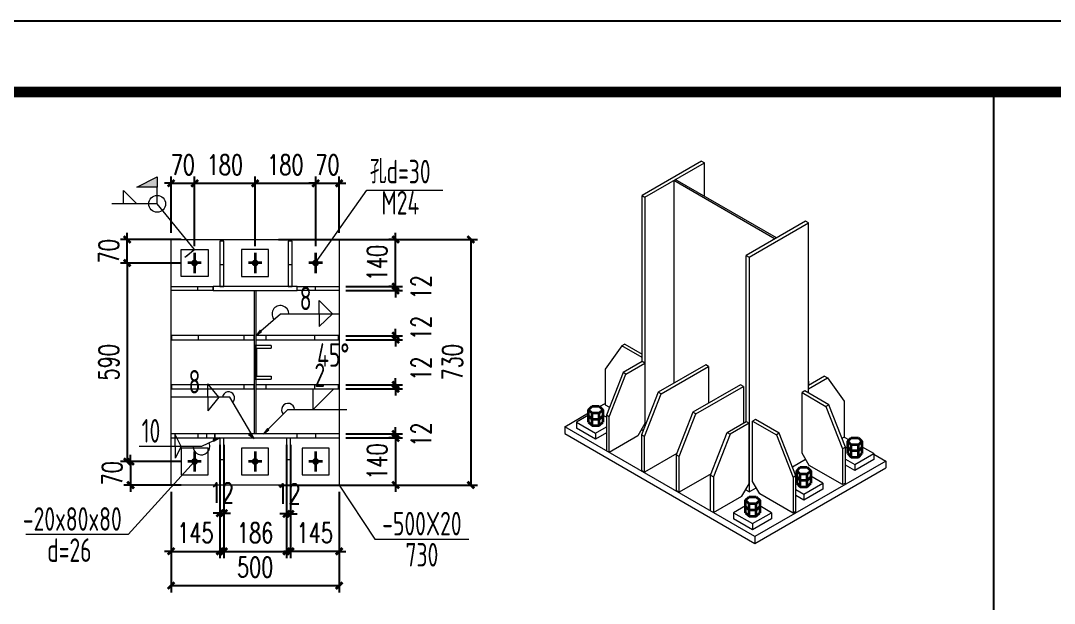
# Model space of a CAD drawing. Extents: x 180850 to 1400258, y 48356 to 327067.
# Drawn here: x 1362115 to 1377483, y 190464 to 199123 of the extents above; entities that cross this region are included whole.
import ezdxf
from ezdxf.enums import TextEntityAlignment as Align

# ---------------------------------------------------------------- set-up
doc = ezdxf.new("R2010")
doc.units = 0
doc.header["$LTSCALE"] = 1000
doc.linetypes.add('线型2', pattern=[2.5, 1.5, -1])
for name, color, linetype in [('AXIS', 3, 'Continuous'), ('PUB_TITLE', 4, 'Continuous'), ('TEXT', 7, 'Continuous')]:
    doc.layers.add(name, color=color, linetype=linetype)
for name, color, linetype, lineweight in [('孔标注', 9, 'Continuous', 18), ('字符标注', 9, 'Continuous', 18), ('柱_主零件_实线', 51, 'Continuous', 18), ('柱_零件_实线', 3, 'Continuous', 18), ('焊缝标注', 9, 'Continuous', 18), ('螺栓组-普通_实线', 1, 'Continuous', 35), ('钢板标注', 9, 'Continuous', 18)]:
    doc.layers.add(name, color=color, linetype=linetype, lineweight=lineweight)
doc.styles.add('_TCH_DIM_T3', font='SIMPLEX', dxfattribs={"width": 0.705882, "bigfont": 'GBCBIG'})
doc.styles.add('TSSD_Norm', font='tssdeng.shx', dxfattribs={"bigfont": 'hztxt.shx'})
doc.dimstyles.new('TCH_100_5', dxfattribs={"dimtxt": 297.5, "dimasz": 100, "dimexe": 100, "dimexo": 100, "dimgap": 126.25, "dimtad": 1, "dimdec": 0, "dimlfac": 0.2, "dimzin": 0, "dimdsep": 46, "dimtxsty": '_TCH_DIM_T3', "dimblk": 'ARCHTICK', "dimcen": 0.09, "dimclrd": 126, "dimclre": 126, "dimclrt": 7, "dimazin": 2, "dimtfac": 1, "dimtdec": 0, "dimtix": 1, "dimtmove": 2, "dimatfit": 3, "dimfxl": 1, "dimtolj": 1, "dimtzin": 0, "dimarcsym": 0})

# ---------------------------------------------------------------- blocks, each defined once
blk = doc.blocks.new('_ArchTick')
at = {"color": 0, "linetype": 'ByBlock', "const_width": 0.4}
blk.add_lwpolyline([(-0.5, -0.5), (0.5, 0.5)], dxfattribs=at)
blk = doc.blocks.new('*D1833')
at = {"color": 126, "lineweight": -2, "transparency": 16777216}
for p, q in [((1365076, 192821), (1365076, 191704)), ((1365136, 192821), (1365136, 191704)), ((1365076, 191804), (1364976, 191804)), ((1365076, 191804), (1365136, 191804)), ((1365136, 191804), (1365236, 191804))]:
    blk.add_line(p, q, dxfattribs=at)
at = {"layer": 'Defpoints', "color": 0, "transparency": 16777216}
for p in [(1365076, 192921), (1365136, 192921), (1365136, 191804)]:
    blk.add_point(p, dxfattribs=at)
at = {"color": 126, "lineweight": -2, "transparency": 16777216, "xscale": 100, "yscale": 100, "zscale": 100}
blk.add_blockref('_ArchTick', (1365076, 191804), dxfattribs=at)
at = {"color": 126, "lineweight": -2, "transparency": 16777216, "xscale": 100, "yscale": 100, "zscale": 100, "rotation": 180}
blk.add_blockref('_ArchTick', (1365136, 191804), dxfattribs=at)
at = {"color": 7, "transparency": 16777216, "insert": (1365106, 192104), "char_height": 297.5, "attachment_point": 5, "style": '_TCH_DIM_T3'}
blk.add_mtext('\\A1;12', dxfattribs=at)
blk = doc.blocks.new('*D1834')
at = {"color": 126, "lineweight": -2, "transparency": 16777216}
for p, q in [((1365136, 192821), (1365136, 191136)), ((1366066, 192821), (1366066, 191136)), ((1365136, 191236), (1366066, 191236))]:
    blk.add_line(p, q, dxfattribs=at)
at = {"layer": 'Defpoints', "color": 0, "transparency": 16777216}
for p in [(1365136, 192921), (1366066, 192921), (1366066, 191236)]:
    blk.add_point(p, dxfattribs=at)
at = {"color": 126, "lineweight": -2, "transparency": 16777216, "xscale": 100, "yscale": 100, "zscale": 100, "rotation": 180}
blk.add_blockref('_ArchTick', (1365136, 191236), dxfattribs=at)
at = {"color": 126, "lineweight": -2, "transparency": 16777216, "xscale": 100, "yscale": 100, "zscale": 100}
blk.add_blockref('_ArchTick', (1366066, 191236), dxfattribs=at)
at = {"color": 7, "transparency": 16777216, "insert": (1365601, 191511), "char_height": 297.5, "attachment_point": 5, "style": '_TCH_DIM_T3'}
blk.add_mtext('\\A1;186', dxfattribs=at)
blk = doc.blocks.new('*D1835')
at = {"color": 126, "lineweight": -2, "transparency": 16777216}
for p, q in [((1366066, 192821), (1366066, 191692)), ((1366126, 192821), (1366126, 191692)), ((1366066, 191792), (1365966, 191792)), ((1366066, 191792), (1366126, 191792)), ((1366126, 191792), (1366226, 191792))]:
    blk.add_line(p, q, dxfattribs=at)
at = {"layer": 'Defpoints', "color": 0, "transparency": 16777216}
for p in [(1366066, 192921), (1366126, 192921), (1366126, 191792)]:
    blk.add_point(p, dxfattribs=at)
at = {"color": 126, "lineweight": -2, "transparency": 16777216, "xscale": 100, "yscale": 100, "zscale": 100}
blk.add_blockref('_ArchTick', (1366066, 191792), dxfattribs=at)
at = {"color": 126, "lineweight": -2, "transparency": 16777216, "xscale": 100, "yscale": 100, "zscale": 100, "rotation": 180}
blk.add_blockref('_ArchTick', (1366126, 191792), dxfattribs=at)
at = {"color": 7, "transparency": 16777216, "insert": (1366096, 192092), "char_height": 297.5, "attachment_point": 5, "style": '_TCH_DIM_T3'}
blk.add_mtext('\\A1;12', dxfattribs=at)
blk = doc.blocks.new('*D1836')
at = {"color": 126, "lineweight": -2, "transparency": 16777216}
for p, q in [((1367690, 192981), (1367690, 193081)), ((1366951, 192981), (1367790, 192981)), ((1366951, 192921), (1367790, 192921)), ((1367690, 192921), (1367690, 192981)), ((1367690, 192921), (1367690, 192821))]:
    blk.add_line(p, q, dxfattribs=at)
at = {"layer": 'Defpoints', "color": 0, "transparency": 16777216}
for p in [(1366851, 192981), (1366851, 192921), (1367690, 192981)]:
    blk.add_point(p, dxfattribs=at)
at = {"color": 126, "lineweight": -2, "transparency": 16777216, "xscale": 100, "yscale": 100, "zscale": 100}
for p, rotation in [((1367690, 192981), 270), ((1367690, 192921), 90)]:
    blk.add_blockref('_ArchTick', p, dxfattribs=dict(at, rotation=rotation))
at = {"color": 7, "transparency": 16777216, "insert": (1368069, 192971), "char_height": 297.5, "attachment_point": 5, "rotation": 90, "style": '_TCH_DIM_T3'}
blk.add_mtext('\\A1;12', dxfattribs=at)
blk = doc.blocks.new('*D1837')
at = {"color": 126, "lineweight": -2, "transparency": 16777216}
for p, q in [((1367690, 193711), (1367690, 193811)), ((1366951, 193711), (1367790, 193711)), ((1366951, 193651), (1367790, 193651)), ((1367690, 193651), (1367690, 193711)), ((1367690, 193651), (1367690, 193551))]:
    blk.add_line(p, q, dxfattribs=at)
at = {"layer": 'Defpoints', "color": 0, "transparency": 16777216}
for p in [(1366851, 193711), (1366851, 193651), (1367690, 193711)]:
    blk.add_point(p, dxfattribs=at)
at = {"color": 126, "lineweight": -2, "transparency": 16777216, "xscale": 100, "yscale": 100, "zscale": 100}
for p, rotation in [((1367690, 193711), 270), ((1367690, 193651), 90)]:
    blk.add_blockref('_ArchTick', p, dxfattribs=dict(at, rotation=rotation))
at = {"color": 7, "transparency": 16777216, "insert": (1368069, 193951), "char_height": 297.5, "attachment_point": 5, "rotation": 90, "style": '_TCH_DIM_T3'}
blk.add_mtext('\\A1;12', dxfattribs=at)
blk = doc.blocks.new('*D1838')
at = {"color": 126, "lineweight": -2, "transparency": 16777216}
for p, q in [((1366951, 194441), (1367790, 194441)), ((1367690, 194441), (1367690, 194541)), ((1367690, 194381), (1367690, 194441)), ((1366951, 194381), (1367790, 194381)), ((1367690, 194381), (1367690, 194281))]:
    blk.add_line(p, q, dxfattribs=at)
at = {"layer": 'Defpoints', "color": 0, "transparency": 16777216}
for p in [(1366851, 194441), (1367690, 194441), (1366851, 194381)]:
    blk.add_point(p, dxfattribs=at)
at = {"color": 126, "lineweight": -2, "transparency": 16777216, "xscale": 100, "yscale": 100, "zscale": 100}
for p, rotation in [((1367690, 194441), 270), ((1367690, 194381), 90)]:
    blk.add_blockref('_ArchTick', p, dxfattribs=dict(at, rotation=rotation))
at = {"color": 7, "transparency": 16777216, "insert": (1368069, 194556), "char_height": 297.5, "attachment_point": 5, "rotation": 90, "style": '_TCH_DIM_T3'}
blk.add_mtext('\\A1;12', dxfattribs=at)
blk = doc.blocks.new('*D1839')
at = {"color": 126, "lineweight": -2, "transparency": 16777216}
for p, q in [((1367690, 195171), (1367690, 195271)), ((1366951, 195171), (1367790, 195171)), ((1366951, 195111), (1367790, 195111)), ((1367690, 195111), (1367690, 195171)), ((1367690, 195111), (1367690, 195011))]:
    blk.add_line(p, q, dxfattribs=at)
at = {"layer": 'Defpoints', "color": 0, "transparency": 16777216}
for p in [(1366851, 195171), (1366851, 195111), (1367690, 195171)]:
    blk.add_point(p, dxfattribs=at)
at = {"color": 126, "lineweight": -2, "transparency": 16777216, "xscale": 100, "yscale": 100, "zscale": 100}
for p, rotation in [((1367690, 195171), 270), ((1367690, 195111), 90)]:
    blk.add_blockref('_ArchTick', p, dxfattribs=dict(at, rotation=rotation))
at = {"color": 7, "transparency": 16777216, "insert": (1368069, 195161), "char_height": 297.5, "attachment_point": 5, "rotation": 90, "style": '_TCH_DIM_T3'}
blk.add_mtext('\\A1;12', dxfattribs=at)
blk = doc.blocks.new('*D1840')
at = {"color": 126, "lineweight": -2, "transparency": 16777216}
for p, q in [((1367764, 192921), (1367590, 192921)), ((1367690, 192921), (1367690, 193021)), ((1367690, 192921), (1367690, 192221)), ((1367036, 192221), (1367790, 192221)), ((1367690, 192221), (1367690, 192121))]:
    blk.add_line(p, q, dxfattribs=at)
at = {"layer": 'Defpoints', "color": 0, "transparency": 16777216}
for p in [(1367864, 192921), (1366936, 192221), (1367690, 192221)]:
    blk.add_point(p, dxfattribs=at)
at = {"color": 126, "lineweight": -2, "transparency": 16777216, "xscale": 100, "yscale": 100, "zscale": 100}
for p, rotation in [((1367690, 192921), 270), ((1367690, 192221), 90)]:
    blk.add_blockref('_ArchTick', p, dxfattribs=dict(at, rotation=rotation))
at = {"color": 7, "transparency": 16777216, "insert": (1367415, 192571), "char_height": 297.5, "attachment_point": 5, "rotation": 90, "style": '_TCH_DIM_T3'}
blk.add_mtext('\\A1;140', dxfattribs=at)
blk = doc.blocks.new('*D1841')
at = {"color": 126, "lineweight": -2, "transparency": 16777216}
for p, q in [((1367690, 195871), (1367690, 195971)), ((1367637, 195871), (1367590, 195871)), ((1367690, 195171), (1367690, 195871)), ((1367637, 195171), (1367590, 195171)), ((1367690, 195171), (1367690, 195071))]:
    blk.add_line(p, q, dxfattribs=at)
at = {"layer": 'Defpoints', "color": 0, "transparency": 16777216}
for p in [(1367690, 195871), (1367737, 195871), (1367737, 195171)]:
    blk.add_point(p, dxfattribs=at)
at = {"color": 126, "lineweight": -2, "transparency": 16777216, "xscale": 100, "yscale": 100, "zscale": 100}
for p, rotation in [((1367690, 195871), 270), ((1367690, 195171), 90)]:
    blk.add_blockref('_ArchTick', p, dxfattribs=dict(at, rotation=rotation))
at = {"color": 7, "transparency": 16777216, "insert": (1367415, 195521), "char_height": 297.5, "attachment_point": 5, "rotation": 90, "style": '_TCH_DIM_T3'}
blk.add_mtext('\\A1;140', dxfattribs=at)
blk = doc.blocks.new('*D1842')
at = {"color": 126, "lineweight": -2, "transparency": 16777216}
for p, q in [((1365949, 195871), (1368908, 195871)), ((1368808, 195871), (1368808, 192221)), ((1365949, 192221), (1368908, 192221))]:
    blk.add_line(p, q, dxfattribs=at)
at = {"layer": 'Defpoints', "color": 0, "transparency": 16777216}
for p in [(1365849, 195871), (1365849, 192221), (1368808, 192221)]:
    blk.add_point(p, dxfattribs=at)
at = {"color": 126, "lineweight": -2, "transparency": 16777216, "xscale": 100, "yscale": 100, "zscale": 100}
for p, rotation in [((1368808, 195871), 90), ((1368808, 192221), 270)]:
    blk.add_blockref('_ArchTick', p, dxfattribs=dict(at, rotation=rotation))
at = {"color": 7, "transparency": 16777216, "insert": (1368533, 194046), "char_height": 297.5, "attachment_point": 5, "rotation": 90, "style": '_TCH_DIM_T3'}
blk.add_mtext('\\A1;730', dxfattribs=at)
blk = doc.blocks.new('*D2042')
at = {"color": 126, "lineweight": -2, "transparency": 16777216}
for p, q in [((1364501, 195521), (1363599, 195521)), ((1363699, 195521), (1363699, 192571)), ((1364501, 192571), (1363599, 192571))]:
    blk.add_line(p, q, dxfattribs=at)
at = {"layer": 'Defpoints', "color": 0, "transparency": 16777216}
for p in [(1364601, 195521), (1363699, 192571), (1364601, 192571)]:
    blk.add_point(p, dxfattribs=at)
at = {"color": 126, "lineweight": -2, "transparency": 16777216, "xscale": 100, "yscale": 100, "zscale": 100}
for p, rotation in [((1363699, 195521), 90), ((1363699, 192571), 270)]:
    blk.add_blockref('_ArchTick', p, dxfattribs=dict(at, rotation=rotation))
at = {"color": 7, "transparency": 16777216, "insert": (1363424, 194046), "char_height": 297.5, "attachment_point": 5, "rotation": 90, "style": '_TCH_DIM_T3'}
blk.add_mtext('\\A1;590', dxfattribs=at)
blk = doc.blocks.new('*D2043')
at = {"color": 126, "lineweight": -2, "transparency": 16777216}
for p, q in [((1364351, 192121), (1364351, 190626)), ((1366851, 192057), (1366851, 190626)), ((1364351, 190726), (1366851, 190726))]:
    blk.add_line(p, q, dxfattribs=at)
at = {"layer": 'Defpoints', "color": 0, "transparency": 16777216}
for p in [(1364351, 192221), (1366851, 192157), (1366851, 190726)]:
    blk.add_point(p, dxfattribs=at)
at = {"color": 126, "lineweight": -2, "transparency": 16777216, "xscale": 100, "yscale": 100, "zscale": 100, "rotation": 180}
blk.add_blockref('_ArchTick', (1364351, 190726), dxfattribs=at)
at = {"color": 126, "lineweight": -2, "transparency": 16777216, "xscale": 100, "yscale": 100, "zscale": 100}
blk.add_blockref('_ArchTick', (1366851, 190726), dxfattribs=at)
at = {"color": 7, "transparency": 16777216, "insert": (1365601, 191001), "char_height": 297.5, "attachment_point": 5, "style": '_TCH_DIM_T3'}
blk.add_mtext('\\A1;500', dxfattribs=at)
blk = doc.blocks.new('*D1843')
at = {"color": 126, "lineweight": -2, "transparency": 16777216}
for p, q in [((1364351, 192021), (1364351, 191136)), ((1365076, 192021), (1365076, 191136)), ((1364351, 191236), (1364251, 191236)), ((1364351, 191236), (1365076, 191236)), ((1365076, 191236), (1365176, 191236))]:
    blk.add_line(p, q, dxfattribs=at)
at = {"layer": 'Defpoints', "color": 0, "transparency": 16777216}
for p in [(1364351, 192121), (1365076, 192121), (1365076, 191236)]:
    blk.add_point(p, dxfattribs=at)
at = {"color": 126, "lineweight": -2, "transparency": 16777216, "xscale": 100, "yscale": 100, "zscale": 100}
blk.add_blockref('_ArchTick', (1364351, 191236), dxfattribs=at)
at = {"color": 126, "lineweight": -2, "transparency": 16777216, "xscale": 100, "yscale": 100, "zscale": 100, "rotation": 180}
blk.add_blockref('_ArchTick', (1365076, 191236), dxfattribs=at)
at = {"color": 7, "transparency": 16777216, "insert": (1364713, 191511), "char_height": 297.5, "attachment_point": 5, "style": '_TCH_DIM_T3'}
blk.add_mtext('\\A1;145', dxfattribs=at)
blk = doc.blocks.new('*D1844')
at = {"color": 126, "lineweight": -2, "transparency": 16777216}
for p, q in [((1366126, 192119), (1366126, 191136)), ((1366851, 192121), (1366851, 191136)), ((1366126, 191236), (1366026, 191236)), ((1366851, 191236), (1366126, 191236)), ((1366851, 191236), (1366951, 191236))]:
    blk.add_line(p, q, dxfattribs=at)
at = {"layer": 'Defpoints', "color": 0, "transparency": 16777216}
for p in [(1366126, 192219), (1366851, 192221), (1366126, 191236)]:
    blk.add_point(p, dxfattribs=at)
at = {"color": 126, "lineweight": -2, "transparency": 16777216, "xscale": 100, "yscale": 100, "zscale": 100}
blk.add_blockref('_ArchTick', (1366126, 191236), dxfattribs=at)
at = {"color": 126, "lineweight": -2, "transparency": 16777216, "xscale": 100, "yscale": 100, "zscale": 100, "rotation": 180}
blk.add_blockref('_ArchTick', (1366851, 191236), dxfattribs=at)
at = {"color": 7, "transparency": 16777216, "insert": (1366488, 191511), "char_height": 297.5, "attachment_point": 5, "style": '_TCH_DIM_T3'}
blk.add_mtext('\\A1;145', dxfattribs=at)
blk = doc.blocks.new('*D2044')
at = {"color": 126, "lineweight": -2, "transparency": 16777216}
for p, q in [((1363699, 195871), (1363699, 195971)), ((1364501, 195871), (1363599, 195871)), ((1363699, 195521), (1363699, 195871)), ((1364501, 195521), (1363599, 195521)), ((1363699, 195521), (1363699, 195421))]:
    blk.add_line(p, q, dxfattribs=at)
at = {"layer": 'Defpoints', "color": 0, "transparency": 16777216}
for p in [(1363699, 195871), (1364601, 195871), (1364601, 195521)]:
    blk.add_point(p, dxfattribs=at)
at = {"color": 126, "lineweight": -2, "transparency": 16777216, "xscale": 100, "yscale": 100, "zscale": 100}
for p, rotation in [((1363699, 195871), 270), ((1363699, 195521), 90)]:
    blk.add_blockref('_ArchTick', p, dxfattribs=dict(at, rotation=rotation))
at = {"color": 7, "transparency": 16777216, "insert": (1363424, 195696), "char_height": 297.5, "attachment_point": 5, "rotation": 90, "style": '_TCH_DIM_T3'}
blk.add_mtext('\\A1;70', dxfattribs=at)
blk = doc.blocks.new('*D2045')
at = {"color": 126, "lineweight": -2, "transparency": 16777216}
for p, q in [((1364501, 192571), (1363649, 192571)), ((1363749, 192571), (1363749, 192671)), ((1363749, 192571), (1363749, 192221)), ((1364501, 192221), (1363649, 192221)), ((1363749, 192221), (1363749, 192121))]:
    blk.add_line(p, q, dxfattribs=at)
at = {"layer": 'Defpoints', "color": 0, "transparency": 16777216}
for p in [(1364601, 192571), (1363749, 192221), (1364601, 192221)]:
    blk.add_point(p, dxfattribs=at)
at = {"color": 126, "lineweight": -2, "transparency": 16777216, "xscale": 100, "yscale": 100, "zscale": 100}
for p, rotation in [((1363749, 192571), 270), ((1363749, 192221), 90)]:
    blk.add_blockref('_ArchTick', p, dxfattribs=dict(at, rotation=rotation))
at = {"color": 7, "transparency": 16777216, "insert": (1363474, 192396), "char_height": 297.5, "attachment_point": 5, "rotation": 90, "style": '_TCH_DIM_T3'}
blk.add_mtext('\\A1;70', dxfattribs=at)
blk = doc.blocks.new('*D2046')
at = {"color": 126, "lineweight": -2, "transparency": 16777216}
for p, q in [((1364351, 195971), (1364351, 196806)), ((1364701, 195971), (1364701, 196806)), ((1364351, 196706), (1364251, 196706)), ((1364351, 196706), (1364701, 196706)), ((1364701, 196706), (1364801, 196706))]:
    blk.add_line(p, q, dxfattribs=at)
at = {"layer": 'Defpoints', "color": 0, "transparency": 16777216}
for p in [(1364701, 196706), (1364351, 195871), (1364701, 195871)]:
    blk.add_point(p, dxfattribs=at)
at = {"color": 126, "lineweight": -2, "transparency": 16777216, "xscale": 100, "yscale": 100, "zscale": 100}
blk.add_blockref('_ArchTick', (1364351, 196706), dxfattribs=at)
at = {"color": 126, "lineweight": -2, "transparency": 16777216, "xscale": 100, "yscale": 100, "zscale": 100, "rotation": 180}
blk.add_blockref('_ArchTick', (1364701, 196706), dxfattribs=at)
at = {"color": 7, "transparency": 16777216, "insert": (1364526, 196981), "char_height": 297.5, "attachment_point": 5, "style": '_TCH_DIM_T3'}
blk.add_mtext('\\A1;70', dxfattribs=at)
blk = doc.blocks.new('*D1845')
at = {"color": 126, "lineweight": -2, "transparency": 16777216}
for p, q in [((1366501, 195971), (1366501, 196806)), ((1366851, 195971), (1366851, 196806)), ((1366501, 196706), (1366401, 196706)), ((1366501, 196706), (1366851, 196706)), ((1366851, 196706), (1366951, 196706))]:
    blk.add_line(p, q, dxfattribs=at)
at = {"layer": 'Defpoints', "color": 0, "transparency": 16777216}
for p in [(1366851, 196706), (1366501, 195871), (1366851, 195871)]:
    blk.add_point(p, dxfattribs=at)
at = {"color": 126, "lineweight": -2, "transparency": 16777216, "xscale": 100, "yscale": 100, "zscale": 100}
blk.add_blockref('_ArchTick', (1366501, 196706), dxfattribs=at)
at = {"color": 126, "lineweight": -2, "transparency": 16777216, "xscale": 100, "yscale": 100, "zscale": 100, "rotation": 180}
blk.add_blockref('_ArchTick', (1366851, 196706), dxfattribs=at)
at = {"color": 7, "transparency": 16777216, "insert": (1366676, 196981), "char_height": 297.5, "attachment_point": 5, "style": '_TCH_DIM_T3'}
blk.add_mtext('\\A1;70', dxfattribs=at)
blk = doc.blocks.new('*D2047')
at = {"color": 126, "lineweight": -2, "transparency": 16777216}
for p, q in [((1364701, 195771), (1364701, 196806)), ((1365601, 195771), (1365601, 196806)), ((1364701, 196706), (1365601, 196706))]:
    blk.add_line(p, q, dxfattribs=at)
at = {"layer": 'Defpoints', "color": 0, "transparency": 16777216}
for p in [(1365601, 196706), (1364701, 195671), (1365601, 195671)]:
    blk.add_point(p, dxfattribs=at)
at = {"color": 126, "lineweight": -2, "transparency": 16777216, "xscale": 100, "yscale": 100, "zscale": 100, "rotation": 180}
blk.add_blockref('_ArchTick', (1364701, 196706), dxfattribs=at)
at = {"color": 126, "lineweight": -2, "transparency": 16777216, "xscale": 100, "yscale": 100, "zscale": 100}
blk.add_blockref('_ArchTick', (1365601, 196706), dxfattribs=at)
at = {"color": 7, "transparency": 16777216, "insert": (1365151, 196981), "char_height": 297.5, "attachment_point": 5, "style": '_TCH_DIM_T3'}
blk.add_mtext('\\A1;180', dxfattribs=at)
blk = doc.blocks.new('*D2048')
at = {"color": 126, "lineweight": -2, "transparency": 16777216}
for p, q in [((1365601, 195771), (1365601, 196806)), ((1366501, 195771), (1366501, 196806)), ((1365601, 196706), (1366501, 196706))]:
    blk.add_line(p, q, dxfattribs=at)
at = {"layer": 'Defpoints', "color": 0, "transparency": 16777216}
for p in [(1366501, 196706), (1365601, 195671), (1366501, 195671)]:
    blk.add_point(p, dxfattribs=at)
at = {"color": 126, "lineweight": -2, "transparency": 16777216, "xscale": 100, "yscale": 100, "zscale": 100, "rotation": 180}
blk.add_blockref('_ArchTick', (1365601, 196706), dxfattribs=at)
at = {"color": 126, "lineweight": -2, "transparency": 16777216, "xscale": 100, "yscale": 100, "zscale": 100}
blk.add_blockref('_ArchTick', (1366501, 196706), dxfattribs=at)
at = {"color": 7, "transparency": 16777216, "insert": (1366051, 196981), "char_height": 297.5, "attachment_point": 5, "style": '_TCH_DIM_T3'}
blk.add_mtext('\\A1;180', dxfattribs=at)

msp = doc.modelspace()

# ---------------------------------------------------------------- hatches: boundary and pattern name
at = {"layer": '焊缝标注'}
for points in [[(1364143.75, 196650.25), (1363843.75, 196650.25), (1364143.75, 196800.25)], [(1364700.5, 195721.48), (1364583.31, 195621.23), (1364556.47, 195607.82)], [(1365615.5, 194441.48), (1365696.82, 194501.58), (1365675.61, 194522.8)], [(1365725.5, 192981.48), (1365806.82, 193041.58), (1365785.61, 193062.8)], [(1365075.5, 192921.48), (1364976.42, 192901.3), (1364986.7, 192873.11)], [(1365585.5, 192913.98), (1365525.4, 192995.3), (1365504.19, 192974.08)]]:
    msp.add_hatch(color=256, dxfattribs=at).paths.add_polyline_path(points)

# ---------------------------------------------------------------- linework, layer by layer
at = {"layer": 'AXIS'}
msp.add_line((1376579.89, 198062.28), (1376579.89, 169965.68), dxfattribs=at)
at = {"layer": 'PUB_TITLE'}
msp.add_lwpolyline([(1288808.13, 199122.83), (1400258.13, 199122.89), (1400258.13, 136122.96), (1288808.13, 136122.89)], close=True, dxfattribs=at)
at = {"layer": 'PUB_TITLE', "const_width": 159.09}
msp.add_lwpolyline([(1291459.64, 137183.5), (1291459.64, 198062.23), (1399197.52, 198062.29), (1399197.52, 137183.56)], close=True, dxfattribs=at)
at = {"layer": '孔标注', "ltscale": 100, "const_width": 10}
msp.add_lwpolyline([(1364705.5, 195521.48, 1), (1364695.5, 195521.48, 1)], format="xyb", close=True, dxfattribs=at)
at = {"layer": '字符标注', "ltscale": 100}
for p, q in [((1366500.5, 195521.48), (1367261.43, 196604.29)), ((1367261.43, 196604.29), (1368392.42, 196604.29))]:
    msp.add_line(p, q, dxfattribs=at)
at = {"layer": '字符标注', "ltscale": 100, "const_width": 10}
msp.add_lwpolyline([(1366505.5, 195521.48, 1), (1366495.5, 195521.48, 1)], format="xyb", close=True, dxfattribs=at)
at = {"layer": '柱_主零件_实线', "ltscale": 100}
for p, q in [((1372237.09, 197036.41), (1371353.2, 196526.09)), ((1372237.09, 197036.41), (1372279.51, 197011.91)), ((1371395.63, 196501.59), (1372279.51, 197011.91)), ((1372279.51, 196513.84), (1372279.51, 197011.91)), ((1371826.96, 196750.63), (1371826.96, 193735.57)), ((1371826.96, 196750.63), (1373333.1, 195881.06)), ((1373354.32, 195893.3), (1371848.18, 196762.88)), ((1371353.2, 194058.08), (1371353.2, 196526.09)), ((1371353.2, 196526.09), (1371395.63, 196501.59)), ((1371395.63, 196501.59), (1371395.63, 193094.62)), ((1373785.65, 196142.34), (1372901.77, 195632.03)), ((1372944.19, 195607.53), (1373828.08, 196117.84)), ((1373828.08, 196117.84), (1373785.65, 196142.34)), ((1373828.08, 193588.6), (1373828.08, 196117.84)), ((1372901.77, 195632.03), (1372944.19, 195607.53)), ((1372901.77, 193164.02), (1372901.77, 195632.03)), ((1372944.19, 195607.53), (1372944.19, 192118.9)), ((1366225.5, 195171.48), (1364975.5, 195171.48)), ((1364975.5, 195171.48), (1364975.5, 195111.48)), ((1364975.5, 195111.48), (1366225.5, 195111.48)), ((1365585.5, 195111.48), (1365585.5, 192981.48)), ((1365615.5, 192981.48), (1365615.5, 195111.48)), ((1366225.5, 195111.48), (1366225.5, 195171.48)), ((1371353.2, 193037.47), (1371353.2, 193061.96)), ((1371369.58, 193028.01), (1371353.2, 193037.47)), ((1365000.5, 192981.48), (1365000.5, 192921.48)), ((1366225.5, 192981.48), (1365000.5, 192981.48)), ((1365000.5, 192921.48), (1366225.5, 192921.48)), ((1366225.5, 192921.48), (1366225.5, 192981.48)), ((1373588.59, 192490.95), (1373785.65, 192604.72)), ((1372901.77, 192143.4), (1372901.77, 192167.9)), ((1372944.19, 192118.9), (1372901.77, 192143.4)), ((1372944.19, 192118.9), (1373050.26, 192180.15))]:
    msp.add_line(p, q, dxfattribs=at)
at = {"layer": '柱_零件_实线', "ltscale": 100}
for p, q in [((1364350.5, 192221.48), (1364350.5, 195871.48)), ((1364350.5, 195871.48), (1366850.5, 195871.48)), ((1365075.5, 195846.48), (1365075.5, 195171.48)), ((1365135.5, 195846.48), (1365075.5, 195846.48)), ((1365135.5, 195171.48), (1365135.5, 195846.48)), ((1366150.5, 195846.48), (1366090.5, 195846.48)), ((1366090.5, 195846.48), (1366090.5, 195171.48)), ((1366150.5, 195171.48), (1366150.5, 195846.48)), ((1366850.5, 195871.48), (1366850.5, 192221.48)), ((1364500.5, 195721.48), (1364900.5, 195721.48)), ((1364500.5, 195321.48), (1364500.5, 195721.48)), ((1364900.5, 195721.48), (1364900.5, 195321.48)), ((1365800.5, 195721.48), (1365400.5, 195721.48)), ((1365400.5, 195721.48), (1365400.5, 195321.48)), ((1365800.5, 195321.48), (1365800.5, 195721.48)), ((1365135.5, 195496.48), (1365075.5, 195496.48)), ((1366150.5, 195496.48), (1366090.5, 195496.48)), ((1364900.5, 195321.48), (1364500.5, 195321.48)), ((1365400.5, 195321.48), (1365800.5, 195321.48)), ((1364350.5, 195171.48), (1364975.5, 195171.48)), ((1364975.5, 195111.48), (1364350.5, 195111.48)), ((1364750.5, 195111.48), (1364750.5, 195171.48)), ((1364975.5, 195111.48), (1364975.5, 195171.48)), ((1365075.5, 195171.48), (1365135.5, 195171.48)), ((1366090.5, 195171.48), (1366150.5, 195171.48)), ((1366225.5, 195171.48), (1366850.5, 195171.48)), ((1366225.5, 195111.48), (1366225.5, 195171.48)), ((1366850.5, 195111.48), (1366225.5, 195111.48)), ((1366500.5, 195111.48), (1366500.5, 195171.48)), ((1365585.5, 194441.48), (1364360.5, 194441.48)), ((1364360.5, 194381.48), (1364360.5, 194441.48)), ((1364760.5, 194381.48), (1364760.5, 194441.48)), ((1365585.5, 194381.48), (1365585.5, 194441.48)), ((1366840.5, 194441.48), (1365615.5, 194441.48)), ((1365615.5, 194381.48), (1365615.5, 194441.48)), ((1366490.5, 194381.48), (1366490.5, 194441.48)), ((1366840.5, 194381.48), (1366840.5, 194441.48)), ((1364360.5, 194381.48), (1365585.5, 194381.48)), ((1365615.5, 194381.48), (1366840.5, 194381.48)), ((1371052.68, 194292.82), (1370805.2, 193945.82)), ((1371095.11, 194317.32), (1371052.68, 194292.82)), ((1371353.2, 194119.32), (1371052.68, 194292.82)), ((1371095.11, 194317.32), (1371353.2, 194168.31)), ((1371353.2, 194058.08), (1371070.36, 193894.79)), ((1371112.79, 193870.29), (1371395.63, 194033.59)), ((1371395.63, 194033.59), (1371353.2, 194058.08)), ((1371395.63, 194033.59), (1371395.63, 193135.44)), ((1372300.73, 194009.1), (1371593.62, 193600.85)), ((1371636.05, 193576.35), (1372343.15, 193984.6)), ((1372343.15, 193984.6), (1372300.73, 194009.1)), ((1372343.15, 193984.6), (1372343.15, 193437.54)), ((1370805.2, 193945.82), (1370805.2, 193415.09)), ((1371070.36, 193894.79), (1370822.87, 193262)), ((1370865.3, 193237.5), (1371112.79, 193870.29)), ((1371112.79, 193870.29), (1371070.36, 193894.79)), ((1374068.49, 193837.63), (1373828.08, 193698.82)), ((1373828.08, 193649.84), (1374110.92, 193813.14)), ((1374068.49, 193837.63), (1374110.92, 193813.14)), ((1374110.92, 193813.14), (1374358.41, 193466.12)), ((1365585.5, 193711.48), (1364360.5, 193711.48)), ((1364360.5, 193651.48), (1364360.5, 193711.48)), ((1364360.5, 193651.48), (1365585.5, 193651.48)), ((1364760.5, 193651.48), (1364760.5, 193711.48)), ((1365585.5, 193651.48), (1365585.5, 193711.48)), ((1365615.5, 193651.48), (1365615.5, 193711.48)), ((1366840.5, 193711.48), (1365615.5, 193711.48)), ((1365615.5, 193651.48), (1366840.5, 193651.48)), ((1366490.5, 193651.48), (1366490.5, 193711.48)), ((1366840.5, 193651.48), (1366840.5, 193711.48)), ((1372816.92, 193711.07), (1372109.81, 193302.82)), ((1372152.23, 193278.33), (1372859.34, 193686.58)), ((1372859.34, 193686.58), (1372816.92, 193711.07)), ((1372859.34, 193686.58), (1372859.34, 193139.53)), ((1373835.15, 193760.07), (1373828.08, 193769.98)), ((1373828.08, 193588.6), (1373828.08, 193649.84)), ((1373835.15, 193702.91), (1373835.15, 193760.07)), ((1371593.62, 193600.85), (1371346.13, 192968.06)), ((1371388.56, 192943.57), (1371636.05, 193576.35)), ((1371636.05, 193576.35), (1371593.62, 193600.85)), ((1373775.05, 193619.22), (1373732.62, 193594.72)), ((1373732.62, 192696.57), (1373732.62, 193594.72)), ((1373732.62, 193594.72), (1374086.17, 193390.6)), ((1374128.6, 193415.09), (1373775.05, 193619.22)), ((1370722.58, 193387.81), (1370805.2, 193435.5)), ((1370805.2, 193415.09), (1370868.46, 193378.57)), ((1374128.6, 193415.09), (1374086.17, 193390.6)), ((1374086.17, 193390.6), (1374333.66, 192757.82)), ((1374376.09, 192782.31), (1374128.6, 193415.09)), ((1374358.41, 193466.12), (1374358.41, 192935.4)), ((1370204.16, 193088.5), (1370558.77, 193293.23)), ((1370558.77, 193260.57), (1370380.93, 193157.9)), ((1370822.87, 193229.34), (1370768.77, 193260.57)), ((1370822.87, 193262), (1370822.87, 192731.28)), ((1370865.3, 193237.5), (1370822.87, 193262)), ((1370865.3, 192706.79), (1370865.3, 193237.5)), ((1372109.81, 193302.82), (1371862.32, 192670.04)), ((1371904.75, 192645.54), (1372152.23, 193278.33)), ((1372152.23, 193278.33), (1372109.81, 193302.82)), ((1373039.65, 193194.64), (1372997.23, 193170.15)), ((1373393.21, 192990.51), (1373039.65, 193194.64)), ((1373032.58, 191455.5), (1370204.16, 193088.5)), ((1370204.16, 193088.5), (1370204.16, 192986.43)), ((1370380.93, 193157.9), (1370380.93, 193068.08)), ((1370380.93, 193157.9), (1370663.77, 192994.6)), ((1370663.77, 192904.79), (1370380.93, 193068.08)), ((1370663.77, 192994.6), (1370822.87, 193086.46)), ((1371395.63, 193135.44), (1371289.56, 192951.73)), ((1372618.92, 193000.72), (1372901.77, 193164.02)), ((1372944.19, 193139.53), (1372661.35, 192976.22)), ((1372901.77, 193164.02), (1372944.19, 193139.53)), ((1372944.19, 192241.38), (1372944.19, 193139.53)), ((1372997.23, 192272), (1372997.23, 193170.15)), ((1372997.23, 193170.15), (1373350.78, 192966.02)), ((1365000.5, 192981.48), (1364350.5, 192981.48)), ((1364350.5, 192921.48), (1365000.5, 192921.48)), ((1364750.5, 192981.48), (1364750.5, 192921.48)), ((1365000.5, 192921.48), (1365000.5, 192981.48)), ((1365075.5, 192921.48), (1365135.5, 192921.48)), ((1365075.5, 192921.48), (1365075.5, 192221.48)), ((1365135.5, 192221.48), (1365135.5, 192921.48)), ((1366065.5, 192921.48), (1366125.5, 192921.48)), ((1366065.5, 192921.48), (1366065.5, 192221.48)), ((1366125.5, 192221.48), (1366125.5, 192921.48)), ((1366225.5, 192921.48), (1366225.5, 192981.48)), ((1366850.5, 192981.48), (1366225.5, 192981.48)), ((1366225.5, 192921.48), (1366850.5, 192921.48)), ((1366500.5, 192981.48), (1366500.5, 192921.48)), ((1370204.16, 192986.43), (1373032.58, 191353.44)), ((1370822.87, 192996.64), (1370663.77, 192904.79)), ((1370663.77, 192994.6), (1370663.77, 192904.79)), ((1371289.56, 192951.73), (1370865.3, 192706.79)), ((1371346.13, 192968.06), (1371346.13, 192437.34)), ((1371388.56, 192943.57), (1371346.13, 192968.06)), ((1371388.56, 192412.84), (1371388.56, 192943.57)), ((1372371.44, 192367.93), (1372618.92, 193000.72)), ((1372661.35, 192976.22), (1372413.86, 192343.44)), ((1372618.92, 193000.72), (1372661.35, 192976.22)), ((1373393.21, 192990.51), (1373350.78, 192966.02)), ((1373350.78, 192966.02), (1373598.27, 192333.24)), ((1373640.69, 192357.73), (1373393.21, 192990.51)), ((1374358.41, 192935.4), (1374323.98, 192915.53)), ((1374358.41, 192935.4), (1374432.82, 192892.44)), ((1364500.5, 192771.48), (1364500.5, 192371.48)), ((1364900.5, 192771.48), (1364500.5, 192771.48)), ((1364900.5, 192371.48), (1364900.5, 192771.48)), ((1365800.5, 192771.48), (1365400.5, 192771.48)), ((1365400.5, 192771.48), (1365400.5, 192371.48)), ((1365800.5, 192371.48), (1365800.5, 192771.48)), ((1366300.5, 192771.48), (1366300.5, 192371.48)), ((1366700.5, 192771.48), (1366300.5, 192771.48)), ((1366700.5, 192371.48), (1366700.5, 192771.48)), ((1374376.09, 192782.31), (1374333.66, 192757.82)), ((1374333.66, 192757.82), (1374333.66, 192227.09)), ((1374412.51, 192791.09), (1374376.09, 192770.06)), ((1374376.09, 192251.58), (1374376.09, 192782.31)), ((1374800.35, 192688.41), (1374622.51, 192791.09)), ((1365135.5, 192596.48), (1365075.5, 192596.48)), ((1366125.5, 192596.48), (1366065.5, 192596.48)), ((1371870.57, 192691.14), (1371388.56, 192412.84)), ((1371904.75, 192645.54), (1371862.32, 192670.04)), ((1371862.32, 192670.04), (1371862.32, 192139.32)), ((1371904.75, 192114.82), (1371904.75, 192645.54)), ((1374977.13, 192578.18), (1373032.58, 191455.5)), ((1373838.68, 192512.86), (1373732.62, 192696.57)), ((1374376.09, 192606.76), (1374517.51, 192525.11)), ((1374517.51, 192525.11), (1374800.35, 192688.41)), ((1374800.35, 192598.6), (1374517.51, 192435.3)), ((1374800.35, 192688.41), (1374800.35, 192598.6)), ((1374800.35, 192680.25), (1374977.13, 192578.18)), ((1374977.13, 192578.18), (1374977.13, 192476.12)), ((1371388.56, 192412.84), (1371346.13, 192437.34)), ((1373032.58, 191353.44), (1374977.13, 192476.12)), ((1374333.66, 192227.09), (1373838.68, 192512.86)), ((1374517.51, 192435.3), (1374376.09, 192516.95)), ((1374517.51, 192525.11), (1374517.51, 192435.3)), ((1364500.5, 192371.48), (1364900.5, 192371.48)), ((1365400.5, 192371.48), (1365800.5, 192371.48)), ((1366300.5, 192371.48), (1366700.5, 192371.48)), ((1372379.69, 192389.03), (1371904.75, 192114.82)), ((1372371.44, 192367.93), (1372413.86, 192343.44)), ((1372371.44, 191837.22), (1372371.44, 192367.93)), ((1372413.86, 192343.44), (1372413.86, 191812.72)), ((1373103.29, 192088.29), (1372997.23, 192272)), ((1373640.69, 192357.73), (1373598.27, 192333.24)), ((1373598.27, 192333.24), (1373598.27, 191802.51)), ((1373640.69, 191827), (1373640.69, 192357.73)), ((1373652.37, 192352.22), (1373640.69, 192345.48)), ((1374040.21, 192249.54), (1373862.37, 192352.22)), ((1366850.5, 192221.48), (1364350.5, 192221.48)), ((1365135.5, 192221.48), (1365075.5, 192221.48)), ((1366125.5, 192221.48), (1366065.5, 192221.48)), ((1371904.75, 192114.82), (1371862.32, 192139.32)), ((1372838.13, 192057.67), (1372944.19, 192241.38)), ((1373640.69, 192153.61), (1373757.37, 192086.25)), ((1373757.37, 192086.25), (1374040.21, 192249.54)), ((1374040.21, 192159.73), (1373757.37, 191996.43)), ((1374040.21, 192249.54), (1374040.21, 192159.73)), ((1374376.09, 192251.58), (1374333.66, 192227.09)), ((1372413.86, 191812.72), (1372838.13, 192057.67)), ((1373598.27, 191802.51), (1373103.29, 192088.29)), ((1373757.37, 191996.43), (1373640.69, 192063.79)), ((1373757.37, 192086.25), (1373757.37, 191996.43)), ((1372892.23, 191913.36), (1372714.38, 191810.68)), ((1372714.38, 191810.68), (1372997.23, 191647.38)), ((1372714.38, 191810.68), (1372714.38, 191720.86)), ((1372997.23, 191647.38), (1373280.07, 191810.68)), ((1373280.07, 191810.68), (1373102.23, 191913.36)), ((1373280.07, 191810.68), (1373280.07, 191720.86)), ((1373640.69, 191827), (1373598.27, 191802.51)), ((1372997.23, 191557.56), (1372714.38, 191720.86)), ((1373280.07, 191720.86), (1372997.23, 191557.56)), ((1372997.23, 191647.38), (1372997.23, 191557.56)), ((1373032.58, 191455.5), (1373032.58, 191353.44))]:
    msp.add_line(p, q, dxfattribs=at)
at = {"layer": '柱_零件_实线', "linetype": '线型2', "ltscale": 100}
for p, q in [((1365435.5, 194381.48), (1365435.5, 194441.48)), ((1365765.5, 194381.48), (1365765.5, 194441.48)), ((1365600.5, 194296.48), (1365600.5, 193796.48)), ((1365840.5, 194296.48), (1365600.5, 194296.48)), ((1365840.5, 194296.48), (1365840.5, 194253.98)), ((1365627, 194253.98), (1365840.5, 194253.98)), ((1365627, 193838.98), (1365627, 194253.98)), ((1365600.5, 193796.48), (1365840.5, 193796.48)), ((1365627, 193838.98), (1365840.5, 193838.98)), ((1365840.5, 193838.98), (1365840.5, 193796.48)), ((1365435.5, 193651.48), (1365435.5, 193711.48)), ((1365765.5, 193651.48), (1365765.5, 193711.48)), ((1364875.5, 192981.48), (1364875.5, 192921.48))]:
    msp.add_line(p, q, dxfattribs=at)
at = {"layer": '焊缝标注', "ltscale": 100}
for p, q in [((1363843.75, 196400.25), (1363643.75, 196600.25)), ((1363643.75, 196400.25), (1363643.75, 196600.25)), ((1364143.75, 196400.25), (1364143.75, 196650.25)), ((1364143.75, 196400.25), (1363468.33, 196400.25)), ((1364700.5, 195721.48), (1364143.75, 196400.25)), ((1366551.84, 194963.71), (1366751.84, 194763.71)), ((1366551.84, 194763.71), (1366551.84, 194963.71)), ((1365686.22, 194512.19), (1365976.84, 194763.71)), ((1365976.84, 194763.71), (1366851.84, 194763.71)), ((1366551.84, 194578.07), (1366751.84, 194763.71)), ((1366551.84, 194763.71), (1366551.84, 194578.07)), ((1365060.07, 193525.31), (1364899.17, 193725.31)), ((1364899.17, 193525.31), (1364899.17, 193725.31)), ((1366461.84, 193342.81), (1366461.84, 193642.81)), ((1366461.84, 193342.81), (1366761.84, 193642.81)), ((1365224.17, 193525.31), (1364349.17, 193525.31)), ((1365060.07, 193525.31), (1364899.17, 193325.31)), ((1364899.17, 193525.31), (1364899.17, 193325.31)), ((1365585.5, 192913.98), (1365224.17, 193525.31)), ((1365725.5, 192981.48), (1366086.84, 193342.81)), ((1366086.84, 193342.81), (1366961.84, 193342.81)), ((1364502.3, 192795.16), (1364412.01, 192970.16)), ((1364412.01, 192795.16), (1364412.01, 192970.16)), ((1365075.5, 192921.48), (1364802.3, 192795.16)), ((1364802.3, 192795.16), (1363877.3, 192795.16)), ((1364502.3, 192795.16), (1364412.01, 192620.16)), ((1364412.01, 192795.16), (1364412.01, 192620.16))]:
    msp.add_line(p, q, dxfattribs=at)
at = {"layer": '焊缝标注', "linetype": 'Continuous'}
for points in [[(1364143.75, 196650.25), (1363843.75, 196650.25), (1364143.75, 196800.25)], [(1364700.5, 195721.48), (1364583.31, 195621.23), (1364556.47, 195607.82)], [(1365615.5, 194441.48), (1365696.82, 194501.58), (1365675.61, 194522.8)], [(1365725.5, 192981.48), (1365806.82, 193041.58), (1365785.61, 193062.8)], [(1365075.5, 192921.48), (1364976.42, 192901.3), (1364986.7, 192873.11)], [(1365585.5, 192913.98), (1365525.4, 192995.3), (1365504.19, 192974.08)]]:
    msp.add_lwpolyline(points, close=True, dxfattribs=at)
at = {"layer": '焊缝标注', "ltscale": 100}
msp.add_circle((1364143.75, 196400.25), 125, dxfattribs=at)
for centre, radius, start, end in [((1365976.84, 194763.71), 125, 0, 225), ((1365204.92, 193515.96), 90.98, 314.146266, 174.103755), ((1366090.11, 193339.86), 95.9, 1.760929, 222.371253), ((1364802.3, 192795.16), 125, 180, 19.674986)]:
    msp.add_arc(centre, radius, start, end, dxfattribs=at)
at = {"layer": '螺栓组-普通_实线', "color": 9, "ltscale": 100}
for p, q in [((1364700.5, 195671.48), (1364700.5, 195371.48)), ((1365600.5, 195671.48), (1365600.5, 195371.48)), ((1366500.5, 195671.48), (1366500.5, 195371.48)), ((1364800.5, 195521.48), (1364600.5, 195521.48)), ((1365700.5, 195521.48), (1365500.5, 195521.48)), ((1366600.5, 195521.48), (1366400.5, 195521.48)), ((1364700.5, 192721.48), (1364700.5, 192421.48)), ((1365600.5, 192721.48), (1365600.5, 192421.48)), ((1366500.5, 192721.48), (1366500.5, 192421.48)), ((1364800.5, 192571.48), (1364600.5, 192571.48)), ((1365700.5, 192571.48), (1365500.5, 192571.48)), ((1366600.5, 192571.48), (1366400.5, 192571.48))]:
    msp.add_line(p, q, dxfattribs=at)
at = {"layer": '螺栓组-普通_实线', "ltscale": 100}
for p, q in [((1370558.77, 193341.61), (1370611.27, 193394.11)), ((1370558.77, 193157.9), (1370558.77, 193341.61)), ((1370611.27, 193289.11), (1370558.77, 193341.61)), ((1370611.27, 193394.11), (1370716.27, 193394.11)), ((1370716.27, 193394.11), (1370768.77, 193341.61)), ((1370768.77, 193341.61), (1370716.27, 193289.11)), ((1370768.77, 193341.61), (1370768.77, 193157.9)), ((1370611.27, 193197.25), (1370558.77, 193249.75)), ((1370611.27, 193105.4), (1370611.27, 193289.11)), ((1370716.27, 193289.11), (1370611.27, 193289.11)), ((1370716.27, 193197.25), (1370611.27, 193197.25)), ((1370716.27, 193105.4), (1370716.27, 193289.11)), ((1370768.77, 193249.75), (1370716.27, 193197.25)), ((1370558.77, 193157.9), (1370611.27, 193105.4)), ((1370611.27, 193105.4), (1370716.27, 193105.4)), ((1370716.27, 193105.4), (1370768.77, 193157.9)), ((1374412.51, 192872.12), (1374465.01, 192924.62)), ((1374465.01, 192924.62), (1374570.01, 192924.62)), ((1374570.01, 192924.62), (1374622.51, 192872.12)), ((1374412.51, 192688.41), (1374412.51, 192872.12)), ((1374465.01, 192819.62), (1374412.51, 192872.12)), ((1374465.01, 192727.77), (1374412.51, 192780.27)), ((1374465.01, 192635.91), (1374465.01, 192819.62)), ((1374570.01, 192819.62), (1374465.01, 192819.62)), ((1374570.01, 192727.77), (1374465.01, 192727.77)), ((1374622.51, 192872.12), (1374570.01, 192819.62)), ((1374570.01, 192635.91), (1374570.01, 192819.62)), ((1374622.51, 192780.27), (1374570.01, 192727.77)), ((1374622.51, 192872.12), (1374622.51, 192688.41)), ((1374412.51, 192688.41), (1374465.01, 192635.91)), ((1374465.01, 192635.91), (1374570.01, 192635.91)), ((1374570.01, 192635.91), (1374622.51, 192688.41)), ((1373652.37, 192433.25), (1373704.87, 192485.75)), ((1373652.37, 192249.54), (1373652.37, 192433.25)), ((1373704.87, 192380.75), (1373652.37, 192433.25)), ((1373704.87, 192485.75), (1373809.87, 192485.75)), ((1373809.87, 192485.75), (1373862.37, 192433.25)), ((1373862.37, 192433.25), (1373809.87, 192380.75)), ((1373862.37, 192433.25), (1373862.37, 192249.54)), ((1373704.87, 192288.9), (1373652.37, 192341.4)), ((1373704.87, 192197.04), (1373704.87, 192380.75)), ((1373809.87, 192380.75), (1373704.87, 192380.75)), ((1373809.87, 192288.9), (1373704.87, 192288.9)), ((1373809.87, 192197.04), (1373809.87, 192380.75)), ((1373862.37, 192341.4), (1373809.87, 192288.9)), ((1373652.37, 192249.54), (1373704.87, 192197.04)), ((1373704.87, 192197.04), (1373809.87, 192197.04)), ((1373809.87, 192197.04), (1373862.37, 192249.54)), ((1372892.23, 191994.39), (1372944.73, 192046.89)), ((1372892.23, 191810.68), (1372892.23, 191994.39)), ((1372944.73, 191941.89), (1372892.23, 191994.39)), ((1372944.73, 192046.89), (1373049.73, 192046.89)), ((1373049.73, 192046.89), (1373102.23, 191994.39)), ((1373102.23, 191994.39), (1373049.73, 191941.89)), ((1373102.23, 191994.39), (1373102.23, 191810.68)), ((1372944.73, 191850.04), (1372892.23, 191902.54)), ((1372892.23, 191810.68), (1372944.73, 191758.18)), ((1372944.73, 191758.18), (1372944.73, 191941.89)), ((1373049.73, 191941.89), (1372944.73, 191941.89)), ((1373049.73, 191850.04), (1372944.73, 191850.04)), ((1373049.73, 191758.18), (1373049.73, 191941.89)), ((1373102.23, 191902.54), (1373049.73, 191850.04)), ((1373049.73, 191758.18), (1373102.23, 191810.68)), ((1372944.73, 191758.18), (1373049.73, 191758.18))]:
    msp.add_line(p, q, dxfattribs=at)
at = {"layer": '螺栓组-普通_实线', "ltscale": 100, "const_width": 50}
for points in [[(1364725.5, 195521.48, 1), (1364675.5, 195521.48, 1)], [(1365625.5, 195521.48, 1), (1365575.5, 195521.48, 1)], [(1366525.5, 195521.48, 1), (1366475.5, 195521.48, 1)], [(1364725.5, 192571.48, 1), (1364675.5, 192571.48, 1)], [(1365625.5, 192571.48, 1), (1365575.5, 192571.48, 1)], [(1366525.5, 192571.48, 1), (1366475.5, 192571.48, 1)]]:
    msp.add_lwpolyline(points, format="xyb", close=True, dxfattribs=at)
at = {"layer": '钢板标注', "ltscale": 100}
for p, q in [((1364700.5, 192571.48), (1363714.84, 191485.82)), ((1366850.5, 192221.48), (1367380.5, 191416.48)), ((1363714.84, 191485.82), (1362192.46, 191485.82)), ((1367380.5, 191416.48), (1368780.5, 191416.48))]:
    msp.add_line(p, q, dxfattribs=at)
at = {"layer": '钢板标注', "ltscale": 100, "const_width": 10}
for points in [[(1364705.5, 192571.48, 1), (1364695.5, 192571.48, 1)], [(1366855.5, 192221.48, 1), (1366845.5, 192221.48, 1)]]:
    msp.add_lwpolyline(points, format="xyb", close=True, dxfattribs=at)

# ---------------------------------------------------------------- texts
at = {"layer": 'TEXT', "style": 'TSSD_Norm', "width": 0.7}
for s, p in [('孔d=30', (1367759.36, 196704.72)), ('8', (1366351.84, 194820.32)), ('45%%D', (1366761.84, 193979.42)), ('2', (1366561.84, 193679.42)), ('8', (1364699.17, 193581.92)), ('10', (1364052.3, 192851.77)), ('-20x80x80', (1362882.72, 191542.43)), ('-500X20', (1368080.5, 191473.09))]:
    msp.add_text(s, height=350, dxfattribs=at).set_placement(p, align=Align.CENTER)
for s, p in [('M24', (1367759.36, 196591.49)), ('d=26', (1362839.03, 191429.21)), ('730', (1368080.5, 191359.87))]:
    msp.add_text(s, height=350, dxfattribs=at).set_placement(p, align=Align.TOP_CENTER)

# ---------------------------------------------------------------- dimensions: what is measured, and where the dimension line sits
for base, p1, p2, picture, middle in [((1364700.5, 196706.48), (1364350.5, 195871.48), (1364700.5, 195871.48), '*D2046', (1364525.5, 196981.48)), ((1365600.5, 196706.48), (1364700.5, 195671.48), (1365600.5, 195671.48), '*D2047', (1365150.5, 196981.48)), ((1366500.5, 196706.48), (1365600.5, 195671.48), (1366500.5, 195671.48), '*D2048', (1366050.5, 196981.48)), ((1366850.5, 196706.48), (1366500.5, 195871.48), (1366850.5, 195871.48), '*D1845', (1366675.5, 196981.48)), ((1365075.5, 191236.48), (1364350.5, 192121.48), (1365075.5, 192121.48), '*D1843', (1364713, 191511.48)), ((1366850.5, 190726.31), (1364350.5, 192221.48), (1366850.5, 192157.08), '*D2043', (1365600.5, 191001.31)), ((1366125.5, 191236.48), (1366850.5, 192221.48), (1366125.5, 192218.92), '*D1844', (1366488, 191511.48))]:
    dim = msp.add_linear_dim(base=base, p1=p1, p2=p2, dimstyle='TCH_100_5')
    dim.commit()
    dim.dimension.update_dxf_attribs({"geometry": picture, "text_midpoint": middle})
for base, p1, p2, picture, middle in [((1363698.86, 195871.48), (1364600.5, 195521.48), (1364600.5, 195871.48), '*D2044', (1363423.86, 195696.48)), ((1367689.54, 195871.48), (1367736.54, 195171.48), (1367736.54, 195871.48), '*D1841', (1367414.54, 195521.48)), ((1368808.07, 192221.48), (1365848.5, 195871.48), (1365848.5, 192221.48), '*D1842', (1368533.07, 194046.48)), ((1363698.86, 192571.48), (1364600.5, 195521.48), (1364600.5, 192571.48), '*D2042', (1363423.86, 194046.48)), ((1367689.54, 192221.48), (1367864.01, 192921.48), (1366935.65, 192221.48), '*D1840', (1367414.54, 192571.48)), ((1363748.86, 192221.48), (1364600.5, 192571.48), (1364600.5, 192221.48), '*D2045', (1363473.86, 192396.48))]:
    dim = msp.add_linear_dim(base=base, p1=p1, p2=p2, angle=90, dimstyle='TCH_100_5')
    dim.commit()
    dim.dimension.update_dxf_attribs({"geometry": picture, "text_midpoint": middle})
for base, p1, p2, picture, middle in [((1367689.54, 195171.48), (1366850.5, 195111.48), (1366850.5, 195171.48), '*D1839', (1368069.15, 195160.82)), ((1367689.54, 194441.48), (1366850.5, 194381.48), (1366850.5, 194441.48), '*D1838', (1368069.15, 194555.82)), ((1367689.54, 193711.48), (1366850.5, 193651.48), (1366850.5, 193711.48), '*D1837', (1368069.15, 193950.82)), ((1367689.54, 192981.48), (1366850.5, 192921.48), (1366850.5, 192981.48), '*D1836', (1368069.15, 192970.82))]:
    dim = msp.add_linear_dim(base=base, p1=p1, p2=p2, angle=90, text='12', dimstyle='TCH_100_5')
    dim.commit()
    dim.dimension.update_dxf_attribs({"geometry": picture, "text_midpoint": middle, "dimtype": 160})
for base, p1, p2, picture, middle in [((1365135.5, 191804.31), (1365075.5, 192921.48), (1365135.5, 192921.48), '*D1833', (1365105.5, 192104.31)), ((1366125.5, 191791.81), (1366065.5, 192921.48), (1366125.5, 192921.48), '*D1835', (1366095.5, 192091.81))]:
    dim = msp.add_linear_dim(base=base, p1=p1, p2=p2, text='12', dimstyle='TCH_100_5')
    dim.commit()
    dim.dimension.update_dxf_attribs({"geometry": picture, "text_midpoint": middle, "dimtype": 160})
dim = msp.add_linear_dim(base=(1366065.5, 191236.48), p1=(1365135.5, 192921.48), p2=(1366065.5, 192921.48), text='186', dimstyle='TCH_100_5')
dim.commit()
dim.dimension.update_dxf_attribs({"geometry": '*D1834', "text_midpoint": (1365600.5, 191511.48)})

doc.saveas('drawing.dxf')
